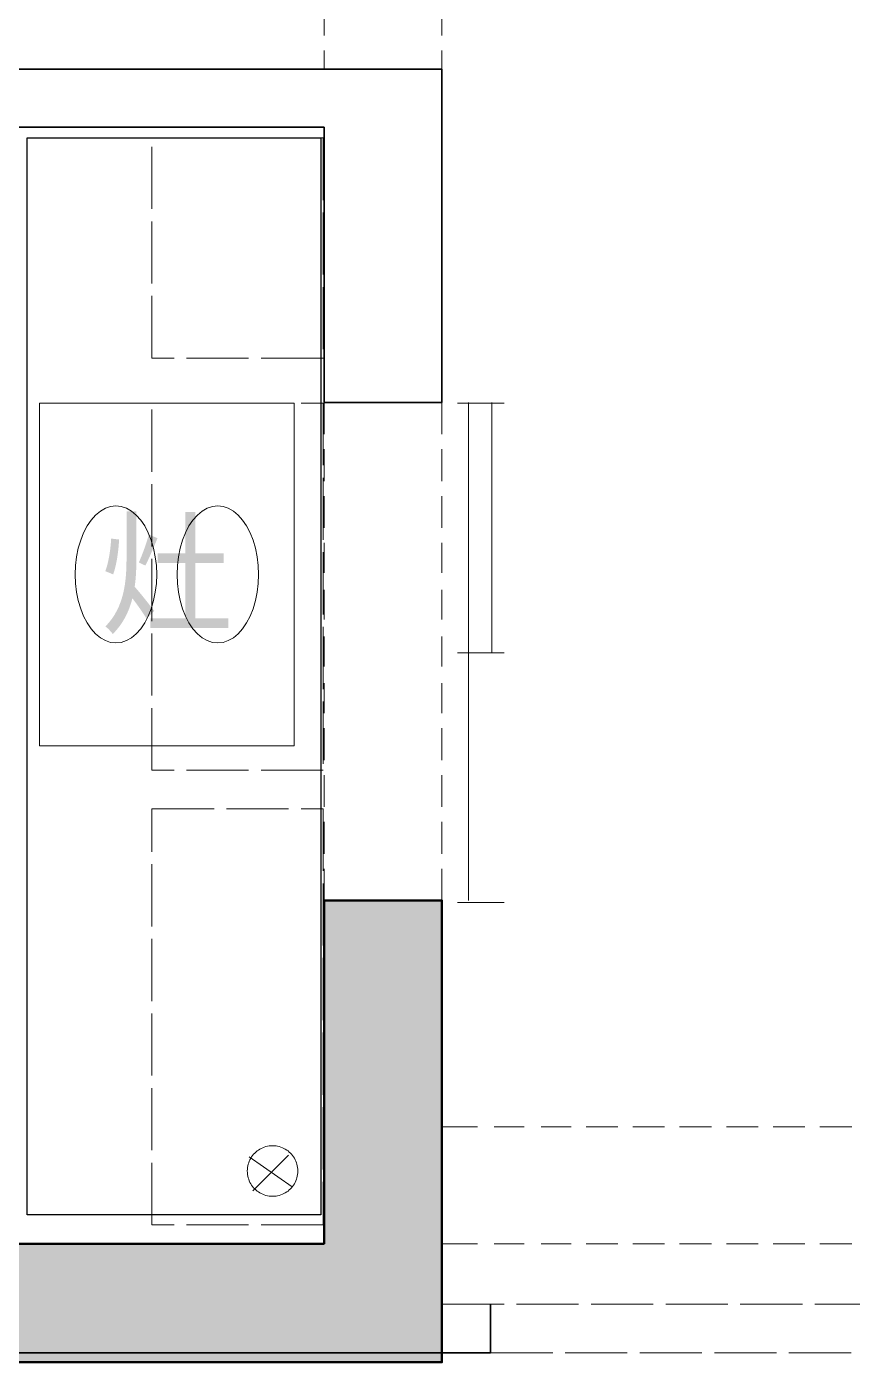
# Model space of a CAD drawing. Header units: millimetres. Extents: x -4600 to 229000, y -4300 to 19460.
# Drawn here: x 48324 to 50011, y 4129 to 6857 of the extents above; entities that cross this region are included whole.
import ezdxf

# ---------------------------------------------------------------- set-up
doc = ezdxf.new("R2010")
doc.units = ezdxf.units.MM
doc.header["$LTSCALE"] = 100
doc.linetypes.add('DASHED', pattern=[1.524, 1.27, -0.254])
for name, color, linetype, lineweight in [('A-APPLIANCE', 4, 'Continuous', 18), ('A-CAB-UPPER', 32, 'DASHED', 13), ('A-CABINET', 32, 'Continuous', 25), ('A-EX-BEAM', 8, 'Continuous', 13), ('A-EX-OPENING', 8, 'DASHED', 13), ('A-EX-SERVICE', 6, 'Continuous', 13), ('A-EX-STRUCT', 7, 'Continuous', 50), ('A-EX-WALL', 7, 'Continuous', 35), ('A-NEW-DOOR', 3, 'Continuous', 18), ('A-TEXT', 7, 'Continuous', 18)]:
    doc.layers.add(name, color=color, linetype=linetype, lineweight=lineweight)

# ---------------------------------------------------------------- blocks, each defined once
blk = doc.blocks.new('SOURCE_PROPOSED')
at = {"layer": 'A-EX-STRUCT'}
blk.add_hatch(color=256, dxfattribs=at).paths.add_polyline_path([(8931.4, 3271.9), (9172.2, 3271.9), (9172.2, 2328.5), (8033.6, 2328.5), (8033.6, 2570.8), (8931.4, 2570.8)])
at = {"layer": 'A-EX-BEAM'}
for p, q in [((8931.4, 5103.9), (8931.4, 5038.9)), ((9172.2, 5103.9), (9172.2, 5038.9)), ((8931.4, 5008.3), (8931.4, 4970)), ((9172.2, 5008.3), (9172.2, 4970)), ((8931.4, 4289.2), (8931.4, 4224.2)), ((9172.2, 4289.2), (9172.2, 4224.2)), ((8931.4, 4193.6), (8931.4, 4128.6)), ((9172.2, 4193.6), (9172.2, 4128.6)), ((8931.4, 4098), (8931.4, 4033)), ((9172.2, 4098), (9172.2, 4033)), ((8931.4, 4002.4), (8931.4, 3941.2)), ((9172.2, 4002.4), (9172.2, 3941.2)), ((8931.4, 3906.8), (8931.4, 3845.6)), ((9172.2, 3906.8), (9172.2, 3845.6)), ((8931.4, 3811.2), (8931.4, 3750)), ((9172.2, 3811.2), (9172.2, 3750)), ((8931.4, 3715.6), (8931.4, 3654.4)), ((9172.2, 3715.6), (9172.2, 3654.4)), ((8931.4, 3623.8), (8931.4, 3558.8)), ((9172.2, 3623.8), (9172.2, 3558.8)), ((8931.4, 3528.2), (8931.4, 3463.1)), ((9172.2, 3528.2), (9172.2, 3463.1)), ((8931.4, 3432.5), (8931.4, 3367.5)), ((9172.2, 3432.5), (9172.2, 3367.5)), ((8931.4, 3336.9), (8931.4, 3271.9)), ((9172.2, 3336.9), (9172.2, 3271.9)), ((9172.2, 2809.2), (9244.9, 2809.2)), ((9279.3, 2809.2), (9340.4, 2809.2)), ((9374.8, 2809.2), (9436, 2809.2)), ((9466.6, 2809.2), (9531.6, 2809.2)), ((9562.2, 2809.2), (9627.2, 2809.2)), ((9657.8, 2809.2), (9722.7, 2809.2)), ((9753.3, 2809.2), (9818.3, 2809.2)), ((9848.9, 2809.2), (9913.9, 2809.2)), ((9944.5, 2809.2), (10009.5, 2809.2)), ((9172.2, 2570.8), (9244.9, 2570.8)), ((9279.3, 2570.8), (9340.4, 2570.8)), ((9374.8, 2570.8), (9436, 2570.8)), ((9466.6, 2570.8), (9531.6, 2570.8)), ((9562.2, 2570.8), (9627.2, 2570.8)), ((9657.8, 2570.8), (9722.7, 2570.8)), ((9753.3, 2570.8), (9818.3, 2570.8)), ((9848.9, 2570.8), (9913.9, 2570.8)), ((9944.5, 2570.8), (10009.5, 2570.8))]:
    blk.add_line(p, q, dxfattribs=at)
at = {"layer": 'A-EX-OPENING'}
for p, q in [((9172.2, 2447.1), (10430, 2447.1)), ((9271.6, 2347.6), (10430, 2347.6))]:
    blk.add_line(p, q, dxfattribs=at)
at = {"layer": 'A-EX-SERVICE'}
for p, q in [((8931.4, 5103.9), (8931.4, 5038.9)), ((9172.2, 5103.9), (9172.2, 5038.9)), ((8931.4, 5008.3), (8931.4, 4970)), ((9172.2, 5008.3), (9172.2, 4970)), ((8931.4, 4289.2), (8931.4, 4224.2)), ((9172.2, 4289.2), (9172.2, 4224.2)), ((8931.4, 4193.6), (8931.4, 4128.6)), ((9172.2, 4193.6), (9172.2, 4128.6)), ((8931.4, 4098), (8931.4, 4033)), ((9172.2, 4098), (9172.2, 4033)), ((8931.4, 4002.4), (8931.4, 3941.2)), ((9172.2, 4002.4), (9172.2, 3941.2)), ((8931.4, 3906.8), (8931.4, 3845.6)), ((9172.2, 3906.8), (9172.2, 3845.6)), ((8931.4, 3811.2), (8931.4, 3750)), ((9172.2, 3811.2), (9172.2, 3750)), ((8931.4, 3715.6), (8931.4, 3654.4)), ((9172.2, 3715.6), (9172.2, 3654.4)), ((8931.4, 3623.8), (8931.4, 3558.8)), ((9172.2, 3623.8), (9172.2, 3558.8)), ((8931.4, 3528.2), (8931.4, 3463.1)), ((9172.2, 3528.2), (9172.2, 3463.1)), ((8931.4, 3432.5), (8931.4, 3367.5)), ((9172.2, 3432.5), (9172.2, 3367.5)), ((8931.4, 3336.9), (8931.4, 3271.9)), ((9172.2, 3336.9), (9172.2, 3271.9)), ((9172.2, 2809.2), (9244.9, 2809.2)), ((9279.3, 2809.2), (9340.4, 2809.2)), ((9374.8, 2809.2), (9436, 2809.2)), ((9466.6, 2809.2), (9531.6, 2809.2)), ((9562.2, 2809.2), (9627.2, 2809.2)), ((9657.8, 2809.2), (9722.7, 2809.2)), ((9753.3, 2809.2), (9818.3, 2809.2)), ((9848.9, 2809.2), (9913.9, 2809.2)), ((9944.5, 2809.2), (10009.5, 2809.2)), ((8866.4, 2686.8), (8778.5, 2748)), ((8786.1, 2679.1), (8858.7, 2751.8)), ((9172.2, 2570.8), (9244.9, 2570.8)), ((9279.3, 2570.8), (9340.4, 2570.8)), ((9374.8, 2570.8), (9436, 2570.8)), ((9466.6, 2570.8), (9531.6, 2570.8)), ((9562.2, 2570.8), (9627.2, 2570.8)), ((9657.8, 2570.8), (9722.7, 2570.8)), ((9753.3, 2570.8), (9818.3, 2570.8)), ((9848.9, 2570.8), (9913.9, 2570.8)), ((9944.5, 2570.8), (10009.5, 2570.8))]:
    blk.add_line(p, q, dxfattribs=at)
for points in [[(8826.2, 2770.9), (8822.7, 2770.8), (8819.2, 2770.4), (8815.8, 2769.9), (8812.5, 2769.1), (8809.3, 2768.1), (8806.2, 2766.9), (8803.1, 2765.5), (8800.2, 2763.9), (8797.4, 2762.1), (8794.7, 2760.2), (8792.2, 2758), (8789.8, 2755.8), (8787.5, 2753.4), (8785.4, 2750.8), (8783.5, 2748.1), (8781.7, 2745.3), (8780.1, 2742.4), (8778.7, 2739.4), (8777.5, 2736.2), (8776.5, 2733), (8775.7, 2729.7), (8775.1, 2726.3), (8774.8, 2722.8), (8774.6, 2719.3)], [(8877.9, 2719.3), (8877.7, 2722.8), (8877.4, 2726.3), (8876.8, 2729.7), (8876, 2733), (8875, 2736.2), (8873.8, 2739.4), (8872.4, 2742.4), (8870.8, 2745.3), (8869, 2748.1), (8867.1, 2750.8), (8865, 2753.4), (8862.7, 2755.8), (8860.3, 2758), (8857.8, 2760.2), (8855.1, 2762.1), (8852.3, 2763.9), (8849.4, 2765.5), (8846.3, 2766.9), (8843.2, 2768.1), (8840, 2769.1), (8836.6, 2769.9), (8833.3, 2770.4), (8829.8, 2770.8), (8826.2, 2770.9)], [(8774.6, 2719.3), (8774.8, 2715.7), (8775.1, 2712.3), (8775.7, 2708.9), (8776.5, 2705.6), (8777.5, 2702.3), (8778.7, 2699.2), (8780.1, 2696.1), (8781.7, 2693.2), (8783.5, 2690.4), (8785.4, 2687.7), (8787.5, 2685.2), (8789.8, 2682.8), (8792.2, 2680.5), (8794.7, 2678.4), (8797.4, 2676.5), (8800.2, 2674.7), (8803.1, 2673.1), (8806.2, 2671.7), (8809.3, 2670.5), (8812.5, 2669.5), (8815.8, 2668.7), (8819.2, 2668.1), (8822.7, 2667.8), (8826.2, 2667.6)], [(8826.2, 2667.6), (8829.8, 2667.8), (8833.3, 2668.1), (8836.6, 2668.7), (8840, 2669.5), (8843.2, 2670.5), (8846.3, 2671.7), (8849.4, 2673.1), (8852.3, 2674.7), (8855.1, 2676.5), (8857.8, 2678.4), (8860.3, 2680.5), (8862.7, 2682.8), (8865, 2685.2), (8867.1, 2687.7), (8869, 2690.4), (8870.8, 2693.2), (8872.4, 2696.1), (8873.8, 2699.2), (8875, 2702.3), (8876, 2705.6), (8876.8, 2708.9), (8877.4, 2712.3), (8877.7, 2715.7), (8877.9, 2719.3)]]:
    blk.add_lwpolyline(points, dxfattribs=at)
at = {"layer": 'A-EX-STRUCT'}
blk.add_lwpolyline([(8931.4, 3271.9), (9172.2, 3271.9), (9172.2, 2328.5), (8033.6, 2328.5), (8033.6, 2570.8), (8931.4, 2570.8)], close=True, dxfattribs=at)
at = {"layer": 'A-EX-WALL'}
for p, q in [((6591.9, 4970), (9172.2, 4970)), ((9172.2, 4970), (9172.2, 4289.2)), ((8931.4, 4851.4), (6472.9, 4851.4)), ((8931.4, 4289.2), (8931.4, 4851.4)), ((9172.2, 4289.2), (8931.4, 4289.2)), ((9172.2, 3271.9), (8931.4, 3271.9)), ((8931.4, 3271.9), (8931.4, 2570.8)), ((9172.2, 2447.1), (9172.2, 3271.9)), ((8931.4, 2570.8), (6350, 2570.8)), ((9172.2, 2447.1), (9172.2, 2347.6)), ((9271.6, 2347.6), (9271.6, 2447.1)), ((8270, 2347.6), (9271.6, 2347.6))]:
    blk.add_line(p, q, dxfattribs=at)
blk = doc.blocks.new('FURNITURE_DESIGN')
at = {"layer": 'A-TEXT'}
h = blk.add_hatch(color=256, dxfattribs=at)
edge = h.paths.add_edge_path()
edge.add_line((8527.9, 4066.6), (8527.9, 3973.8))
edge.add_spline(control_points=[(8527.9, 3973.8), (8527.9, 3923.9), (8523.8, 3871.5), (8484.8, 3831.7)], knot_values=[0, 0, 0, 0, 1, 1, 1, 1], degree=3, periodic=0)
edge.add_spline(control_points=[(8484.8, 3831.7), (8489.4, 3828.4), (8496.5, 3821), (8499.8, 3816.1)], knot_values=[0, 0, 0, 0, 1, 1, 1, 1], degree=3, periodic=0)
edge.add_spline(control_points=[(8499.8, 3816.1), (8521.3, 3837.7), (8533.3, 3862.8), (8539.9, 3889.3)], knot_values=[0, 0, 0, 0, 1, 1, 1, 1], degree=3, periodic=0)
edge.add_spline(control_points=[(8539.9, 3889.3), (8550.3, 3875.3), (8563.1, 3857.6), (8568.8, 3847.5)], knot_values=[0, 0, 0, 0, 1, 1, 1, 1], degree=3, periodic=0)
edge.add_line((8568.8, 3847.5), (8584.4, 3863.6))
edge.add_spline(control_points=[(8584.4, 3863.6), (8578.4, 3871.3), (8554.1, 3902.6), (8544.5, 3912.7)], knot_values=[0, 0, 0, 0, 1, 1, 1, 1], degree=3, periodic=0)
edge.add_spline(control_points=[(8544.5, 3912.7), (8547.5, 3932.9), (8548.1, 3953.4), (8548.1, 3973.8)], knot_values=[0, 0, 0, 0, 1, 1, 1, 1], degree=3, periodic=0)
edge.add_line((8548.1, 3973.8), (8548.1, 4066.6))
edge.add_line((8548.1, 4066.6), (8527.9, 4066.6))
edge = h.paths.add_edge_path(flags=0)
edge.add_spline(control_points=[(8573.4, 4019.4), (8568.8, 4002.2), (8560.1, 3977.7), (8553, 3962.4)], knot_values=[0, 0, 0, 0, 1, 1, 1, 1], degree=3, periodic=0)
edge.add_line((8553, 3962.4), (8566.4, 3956.1))
edge.add_spline(control_points=[(8566.4, 3956.1), (8574, 3970.6), (8583.5, 3993.8), (8591.2, 4012)], knot_values=[0, 0, 0, 0, 1, 1, 1, 1], degree=3, periodic=0)
edge.add_line((8591.2, 4012), (8573.4, 4019.4))
edge = h.paths.add_edge_path(flags=0)
edge.add_spline(control_points=[(8496.5, 4011.2), (8495.4, 3989.7), (8491.3, 3961.6), (8484.5, 3944.6)], knot_values=[0, 0, 0, 0, 1, 1, 1, 1], degree=3, periodic=0)
edge.add_line((8484.5, 3944.6), (8500.6, 3938.1))
edge.add_spline(control_points=[(8500.6, 3938.1), (8507.7, 3957.5), (8511.8, 3987.2), (8512.6, 4009.3)], knot_values=[0, 0, 0, 0, 1, 1, 1, 1], degree=3, periodic=0)
edge.add_line((8512.6, 4009.3), (8496.5, 4011.2))
blk.add_hatch(color=256, dxfattribs=at).paths.add_polyline_path([(8647.7, 4065.5), (8647.7, 3981.2), (8591.7, 3981.2), (8591.7, 3961.6), (8647.7, 3961.6), (8647.7, 3848.3), (8576.7, 3848.3), (8576.7, 3828.4), (8736.1, 3828.4), (8736.1, 3848.3), (8668.7, 3848.3), (8668.7, 3961.6), (8726.5, 3961.6), (8726.5, 3981.2), (8668.7, 3981.2), (8668.7, 4065.5), (8647.7, 4065.5)])
at = {"layer": 'A-APPLIANCE'}
for points in [[(8350.3, 4288), (8870.3, 4288), (8870.3, 3588), (8350.3, 3588)], [(8589.5, 3938), (8588.8, 3956.2), (8586.6, 3974.2), (8583.1, 3991.5), (8578.3, 4008), (8572.3, 4023.2), (8565.1, 4037), (8556.9, 4049), (8547.9, 4059.2), (8538.1, 4067.3), (8527.8, 4073.2), (8517.1, 4076.8), (8506.3, 4078), (8495.4, 4076.8), (8484.7, 4073.2), (8474.4, 4067.3), (8464.7, 4059.2), (8455.6, 4049), (8447.5, 4037), (8440.3, 4023.2), (8434.2, 4008), (8429.4, 3991.5), (8425.9, 3974.2), (8423.8, 3956.2), (8423.1, 3938), (8423.8, 3919.7), (8425.9, 3901.7), (8429.4, 3884.4), (8434.2, 3868), (8440.3, 3852.7), (8447.5, 3839), (8455.6, 3826.9), (8464.7, 3816.7), (8474.4, 3808.6), (8484.7, 3802.7), (8495.4, 3799.2), (8506.3, 3798), (8517.1, 3799.2), (8527.8, 3802.7), (8538.1, 3808.6), (8547.9, 3816.7), (8556.9, 3826.9), (8565.1, 3839), (8572.3, 3852.7), (8578.3, 3868), (8583.1, 3884.4), (8586.6, 3901.7), (8588.8, 3919.7), (8589.5, 3938)], [(8797.5, 3938), (8796.8, 3956.2), (8794.6, 3974.2), (8791.1, 3991.5), (8786.3, 4008), (8780.3, 4023.2), (8773.1, 4037), (8764.9, 4049), (8755.9, 4059.2), (8746.1, 4067.3), (8735.8, 4073.2), (8725.1, 4076.8), (8714.3, 4078), (8703.4, 4076.8), (8692.7, 4073.2), (8682.4, 4067.3), (8672.7, 4059.2), (8663.6, 4049), (8655.5, 4037), (8648.3, 4023.2), (8642.2, 4008), (8637.4, 3991.5), (8633.9, 3974.2), (8631.8, 3956.2), (8631.1, 3938), (8631.8, 3919.7), (8633.9, 3901.7), (8637.4, 3884.4), (8642.2, 3868), (8648.3, 3852.7), (8655.5, 3839), (8663.6, 3826.9), (8672.7, 3816.7), (8682.4, 3808.6), (8692.7, 3802.7), (8703.4, 3799.2), (8714.3, 3798), (8725.1, 3799.2), (8735.8, 3802.7), (8746.1, 3808.6), (8755.9, 3816.7), (8764.9, 3826.9), (8773.1, 3839), (8780.3, 3852.7), (8786.3, 3868), (8791.1, 3884.4), (8794.6, 3901.7), (8796.8, 3919.7), (8797.5, 3938)]]:
    blk.add_lwpolyline(points, close=True, dxfattribs=at)
at = {"layer": 'A-CAB-UPPER'}
for points in [[(8579.7, 4829.8), (8929.7, 4829.8), (8929.7, 4379.8), (8579.7, 4379.8)], [(8579.7, 4288), (8929.7, 4288), (8929.7, 3538), (8579.7, 3538)], [(8579.7, 3459.3), (8929.7, 3459.3), (8929.7, 2609.3), (8579.7, 2609.3)]]:
    blk.add_lwpolyline(points, close=True, dxfattribs=at)
at = {"layer": 'A-CABINET'}
blk.add_lwpolyline([(8324.8, 4829.8), (8924.8, 4829.8), (8924.8, 2629.8), (8324.8, 2629.8)], close=True, dxfattribs=at)
at = {"layer": 'A-NEW-DOOR'}
for p, q in [((9204.1, 4288), (9299.7, 4288)), ((9226.4, 4289.2), (9226.4, 3271.9)), ((9274.2, 4289.2), (9274.2, 3778)), ((9204.1, 3778), (9299.7, 3778)), ((9204.1, 3268.1), (9299.7, 3268.1))]:
    blk.add_line(p, q, dxfattribs=at)
blk = doc.blocks.new('A02_SHEET')
for name in ['SOURCE_PROPOSED', 'FURNITURE_DESIGN']:
    blk.add_blockref(name, (0, 1800))

msp = doc.modelspace()

# ---------------------------------------------------------------- block references
msp.add_blockref('A02_SHEET', (40000, 0))

doc.saveas('drawing.dxf')
